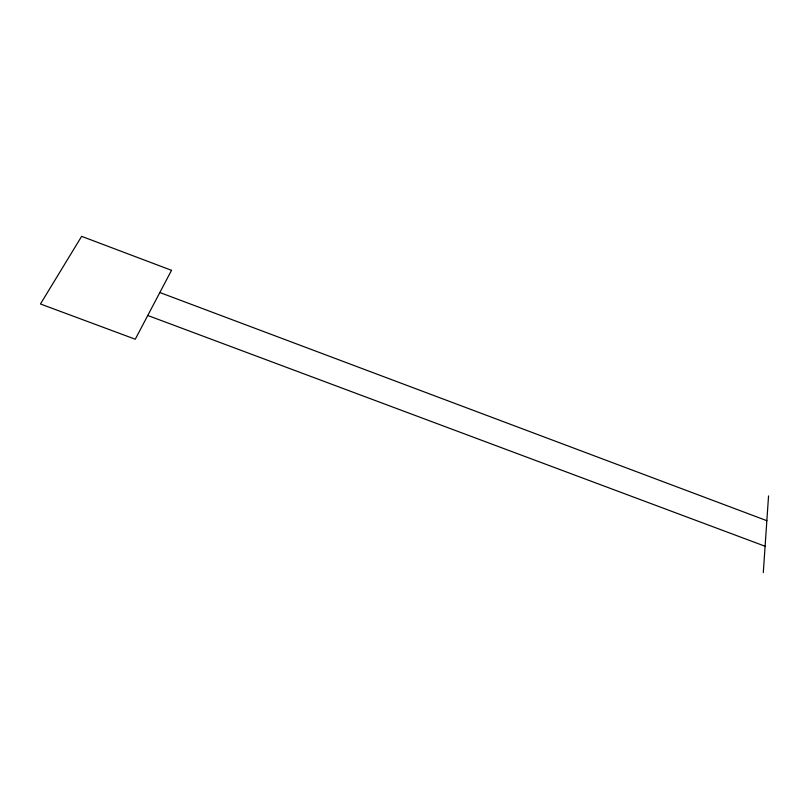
<?xml version="1.0" encoding="UTF-8"?>
<svg xmlns="http://www.w3.org/2000/svg" width="809" height="809" viewBox="0 0 809 809"><rect width="100%" height="100%" fill="white"/><g stroke="black" fill="none" stroke-linecap="round" stroke-linejoin="round"><path stroke-width="1.21" d="M763.291 572.651L768.55 495.917M147.764 315.48L765.102 546.247M159.848 292.524L766.851 520.683M171.528 270.317L135.265 339.224L40.45 303.982L81.638 236.349L171.528 270.317"/></g></svg>
